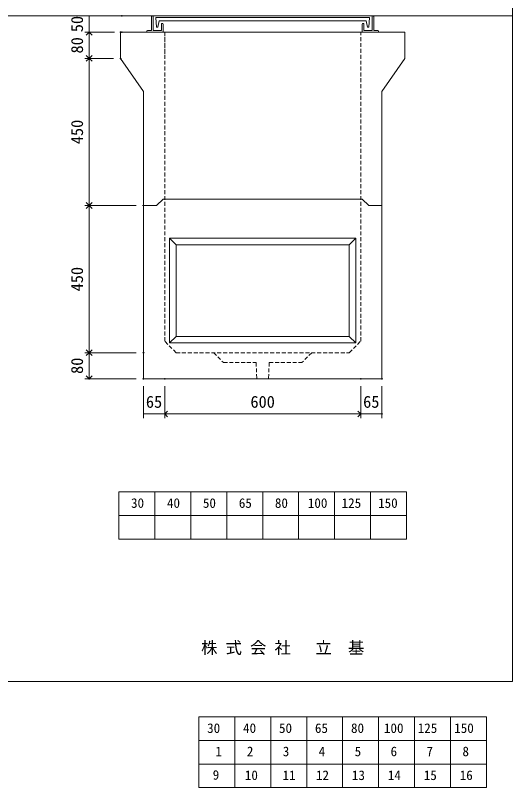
# Model space of a CAD drawing. Units: millimetres, scale not verified. Extents: x -4890 to 18490, y -2300 to 2300.
# Drawn here: x 3368 to 4890, y -2300 to 61 of the extents above; entities that cross this region are included whole.
import ezdxf
from ezdxf.enums import TextEntityAlignment as Align

# ---------------------------------------------------------------- set-up
doc = ezdxf.new("R2010")
doc.units = ezdxf.units.MM
doc.header["$LTSCALE"] = 10
doc.header["$PDMODE"] = 32
doc.header["$PDSIZE"] = 2
doc.linetypes.add('DASHED1', pattern=[1.8, 1.2, -0.6])
doc.layers.add('0-1_Defpoints', color=7, linetype='Continuous')
for name, color, linetype, lineweight in [('0-2_waku', 7, 'Continuous', 18), ('0-3_gaikei', 7, 'Continuous', 18), ('0-4_kakure', 7, 'DASHED1', 5), ('0-5_sunpou', 7, 'Continuous', 5), ('0-9_uchigawa', 6, 'Continuous', 18), ('0-B_futa', 3, 'Continuous', 18), ('0-C_GL', 4, 'Continuous', 18), ('0-E_文字１', 7, 'Continuous', 18), ('1-5_文字２', 7, 'Continuous', 5)]:
    doc.layers.add(name, color=color, linetype=linetype, lineweight=lineweight)
doc.styles.add('ＭＳ ゴシック', font='')
doc.styles.get('ＭＳ ゴシック').set_extended_font_data('MS Gothic')

# ---------------------------------------------------------------- blocks, each defined once
blk = doc.blocks.new('D65')
at = {"layer": '0-1_Defpoints'}
for p in [(5207.32, 1154.36), (5272.32, 1154.36), (5272.32, 1046.89)]:
    blk.add_point(p, dxfattribs=at)
at = {"layer": '0-5_sunpou'}
for p, q in [((5207.32, 1132.36), (5207.32, 1033.89)), ((5272.32, 1132.36), (5272.32, 1033.89)), ((5207.32, 1046.89), (5272.32, 1046.89))]:
    blk.add_line(p, q, dxfattribs=at)
at = {"layer": '0-5_sunpou', "style": 'ＭＳ ゴシック'}
blk.add_text('65', height=36.66, dxfattribs=at).set_placement((5214.82, 1054.89), align=Align.BOTTOM_LEFT)
blk = doc.blocks.new('_Open90')
at = {"layer": '0-5_sunpou'}
blk.add_line((0, 0), (-1, 0), dxfattribs=at)
blk.add_lwpolyline([(-0.5, 0.5), (0, 0), (-0.5, -0.5)], dxfattribs=at)
blk = doc.blocks.new('D66')
at = {"layer": '0-1_Defpoints'}
for p in [(5272.32, 1154.36), (5872.32, 1154.36), (5872.32, 1046.89)]:
    blk.add_point(p, dxfattribs=at)
at = {"layer": '0-5_sunpou'}
for p, q in [((5272.32, 1132.36), (5272.32, 1033.89)), ((5872.32, 1132.36), (5872.32, 1033.89)), ((5290.32, 1046.89), (5854.32, 1046.89))]:
    blk.add_line(p, q, dxfattribs=at)
at = {"layer": '0-5_sunpou', "xscale": 18, "yscale": 18, "rotation": 180}
blk.add_blockref('_Open90', (5272.32, 1046.89), dxfattribs=at)
at = {"layer": '0-5_sunpou', "xscale": 18, "yscale": 18}
blk.add_blockref('_Open90', (5872.32, 1046.89), dxfattribs=at)
at = {"layer": '0-5_sunpou', "style": 'ＭＳ ゴシック'}
blk.add_text('600', height=36.66, dxfattribs=at).set_placement((5534.82, 1054.89), align=Align.BOTTOM_LEFT)
blk = doc.blocks.new('D67')
at = {"layer": '0-1_Defpoints'}
for p in [(5872.32, 1154.36), (5937.32, 1154.36), (5937.32, 1046.89)]:
    blk.add_point(p, dxfattribs=at)
at = {"layer": '0-5_sunpou'}
for p, q in [((5872.32, 1132.36), (5872.32, 1033.89)), ((5937.32, 1132.36), (5937.32, 1033.89)), ((5872.32, 1046.89), (5937.32, 1046.89))]:
    blk.add_line(p, q, dxfattribs=at)
at = {"layer": '0-5_sunpou', "style": 'ＭＳ ゴシック'}
blk.add_text('65', height=36.66, dxfattribs=at).set_placement((5879.82, 1054.89), align=Align.BOTTOM_LEFT)
blk = doc.blocks.new('D68')
at = {"layer": '0-1_Defpoints'}
for p in [(5137.32, 2214.36), (5041.29, 2134.36), (5137.32, 2134.36)]:
    blk.add_point(p, dxfattribs=at)
at = {"layer": '0-5_sunpou'}
for p, q in [((5115.32, 2214.36), (5028.29, 2214.36)), ((5041.29, 2196.36), (5041.29, 2152.36)), ((5115.32, 2134.36), (5028.29, 2134.36))]:
    blk.add_line(p, q, dxfattribs=at)
at = {"layer": '0-5_sunpou', "xscale": 18, "yscale": 18}
for p, rotation in [((5041.29, 2214.36), 90), ((5041.29, 2134.36), 270)]:
    blk.add_blockref('_Open90', p, dxfattribs=dict(at, rotation=rotation))
at = {"layer": '0-5_sunpou', "style": 'ＭＳ ゴシック'}
blk.add_text('80', height=36.66, rotation=90, dxfattribs=at).set_placement((5033.29, 2149.36), align=Align.BOTTOM_LEFT)
blk = doc.blocks.new('D69')
at = {"layer": '0-1_Defpoints'}
for p in [(5137.32, 2134.36), (5041.29, 1684.36), (5207.32, 1684.36)]:
    blk.add_point(p, dxfattribs=at)
at = {"layer": '0-5_sunpou'}
for p, q in [((5115.32, 2134.36), (5028.29, 2134.36)), ((5041.29, 2116.36), (5041.29, 1702.36)), ((5185.32, 1684.36), (5028.29, 1684.36))]:
    blk.add_line(p, q, dxfattribs=at)
at = {"layer": '0-5_sunpou', "xscale": 18, "yscale": 18}
for p, rotation in [((5041.29, 2134.36), 90), ((5041.29, 1684.36), 270)]:
    blk.add_blockref('_Open90', p, dxfattribs=dict(at, rotation=rotation))
at = {"layer": '0-5_sunpou', "style": 'ＭＳ ゴシック'}
blk.add_text('450', height=36.66, rotation=90, dxfattribs=at).set_placement((5033.29, 1871.86), align=Align.BOTTOM_LEFT)
blk = doc.blocks.new('D70')
at = {"layer": '0-1_Defpoints'}
for p in [(5207.32, 1684.36), (5041.29, 1234.36), (5207.32, 1234.36)]:
    blk.add_point(p, dxfattribs=at)
at = {"layer": '0-5_sunpou'}
for p, q in [((5185.32, 1684.36), (5028.29, 1684.36)), ((5041.29, 1666.36), (5041.29, 1252.36)), ((5185.32, 1234.36), (5028.29, 1234.36))]:
    blk.add_line(p, q, dxfattribs=at)
at = {"layer": '0-5_sunpou', "xscale": 18, "yscale": 18}
for p, rotation in [((5041.29, 1684.36), 90), ((5041.29, 1234.36), 270)]:
    blk.add_blockref('_Open90', p, dxfattribs=dict(at, rotation=rotation))
at = {"layer": '0-5_sunpou', "style": 'ＭＳ ゴシック'}
blk.add_text('450', height=36.66, rotation=90, dxfattribs=at).set_placement((5033.29, 1421.86), align=Align.BOTTOM_LEFT)
blk = doc.blocks.new('D71')
at = {"layer": '0-1_Defpoints'}
for p in [(5207.32, 1234.36), (5041.29, 1154.36), (5207.32, 1154.36)]:
    blk.add_point(p, dxfattribs=at)
at = {"layer": '0-5_sunpou'}
for p, q in [((5185.32, 1234.36), (5028.29, 1234.36)), ((5041.29, 1216.36), (5041.29, 1172.36)), ((5185.32, 1154.36), (5028.29, 1154.36))]:
    blk.add_line(p, q, dxfattribs=at)
at = {"layer": '0-5_sunpou', "xscale": 18, "yscale": 18}
for p, rotation in [((5041.29, 1234.36), 90), ((5041.29, 1154.36), 270)]:
    blk.add_blockref('_Open90', p, dxfattribs=dict(at, rotation=rotation))
at = {"layer": '0-5_sunpou', "style": 'ＭＳ ゴシック'}
blk.add_text('80', height=36.66, rotation=90, dxfattribs=at).set_placement((5033.29, 1169.36), align=Align.BOTTOM_LEFT)
blk = doc.blocks.new('D72')
at = {"layer": '0-1_Defpoints'}
for p in [(5141.05, 2264.36), (5041.29, 2214.36), (5141.05, 2214.36)]:
    blk.add_point(p, dxfattribs=at)
at = {"layer": '0-5_sunpou'}
for p, q in [((5119.05, 2264.36), (5028.29, 2264.36)), ((5041.29, 2264.36), (5041.29, 2214.36)), ((5119.05, 2214.36), (5028.29, 2214.36))]:
    blk.add_line(p, q, dxfattribs=at)
at = {"layer": '0-5_sunpou', "style": 'ＭＳ ゴシック'}
blk.add_text('50', height=36.66, rotation=90, dxfattribs=at).set_placement((5033.29, 2214.36), align=Align.BOTTOM_LEFT)

msp = doc.modelspace()

# ---------------------------------------------------------------- linework, layer by layer
at = {"layer": '0-2_waku'}
for p, q in [((4889.94, 2299.74), (4889.94, -1975.26)), ((4889.94, 2299.74), (4889.94, -1975.26)), ((3684.94, -1396.26), (3684.94, -1540.26)), ((3684.94, -1396.26), (3684.94, -1540.26)), ((3684.94, -1396.26), (3684.94, -1540.26)), ((3684.94, -1396.26), (3684.94, -1540.26)), ((3684.94, -1396.26), (4564.94, -1396.26)), ((3794.94, -1396.26), (3794.94, -1540.26)), ((3904.94, -1396.26), (3904.94, -1540.26)), ((3904.94, -1396.26), (3904.94, -1540.26)), ((4014.94, -1396.26), (4014.94, -1540.26)), ((4124.94, -1396.26), (4124.94, -1540.26)), ((4234.94, -1396.26), (4234.94, -1540.26)), ((4344.94, -1396.26), (4344.94, -1540.26)), ((4454.94, -1396.26), (4454.94, -1540.26)), ((4564.94, -1396.26), (4564.94, -1540.26)), ((3684.94, -1468.26), (4564.94, -1468.26)), ((3684.94, -1540.26), (4564.94, -1540.26)), ((-1230.06, -1975.26), (4889.94, -1975.26)), ((-1230.06, -1975.26), (4889.94, -1975.26))]:
    msp.add_line(p, q, dxfattribs=at)
at = {"layer": '0-3_gaikei'}
for p, q in [((3689.94, 9.74), (3689.94, -70.26)), ((3689.94, 9.74), (4559.94, 9.74)), ((4547.94, 9.74), (4437.94, 9.74)), ((4559.94, 9.74), (4559.94, -70.26)), ((3759.94, -171.26), (3689.94, -70.26)), ((4489.94, -171.26), (4559.94, -70.26)), ((3759.94, -1050.26), (3759.94, -171.26)), ((4489.94, -171.26), (4489.94, -220.26)), ((4489.94, -1050.26), (4489.94, -171.26)), ((3819.94, -501.26), (3799.94, -520.26)), ((3819.94, -501.26), (3799.94, -520.26)), ((3819.94, -501.26), (3799.94, -520.26)), ((3819.94, -501.26), (4429.94, -501.26)), ((4449.94, -520.26), (4429.94, -501.26)), ((3759.94, -520.26), (3799.94, -520.26)), ((3759.94, -520.26), (3799.94, -520.26)), ((3759.94, -520.26), (3799.94, -520.26)), ((4449.94, -520.26), (4489.94, -520.26)), ((4489.94, -520.26), (4449.94, -520.26)), ((4489.94, -520.26), (4449.94, -520.26)), ((4489.94, -520.26), (4449.94, -520.26)), ((3759.94, -1050.26), (4489.94, -1050.26)), ((3759.94, -1050.26), (4489.94, -1050.26)), ((3759.94, -1050.26), (4489.94, -1050.26))]:
    msp.add_line(p, q, dxfattribs=at)
for points in [[(4449.94, -520.26), (4429.94, -501.26), (4449.94, -520.26)], [(4449.94, -520.26), (4489.94, -520.26), (4449.94, -520.26)]]:
    msp.add_lwpolyline(points, dxfattribs=at)
at = {"layer": '0-4_kakure'}
for p, q in [((3824.94, 9.74), (3824.94, -70.26)), ((3824.94, -935.26), (3824.94, 9.74)), ((4424.94, -935.26), (4424.94, 9.74)), ((3859.94, -970.26), (3824.94, -935.26)), ((4389.94, -970.26), (4424.94, -935.26)), ((3859.94, -970.26), (4389.94, -970.26)), ((3974.94, -970.26), (4004.94, -1000.26)), ((4274.94, -970.26), (4244.94, -1000.26)), ((4144.94, -1000.26), (4142.94, -1050.26)), ((4144.94, -1000.26), (4244.94, -1000.26))]:
    msp.add_line(p, q, dxfattribs=at)
msp.add_lwpolyline([(4004.94, -1000.26), (4104.94, -1000.26), (4106.94, -1050.26)], dxfattribs=at)
at = {"layer": '0-9_uchigawa'}
for p, q in [((3839.94, -620.26), (3839.94, -940.26)), ((3839.94, -620.26), (4409.94, -620.26)), ((3839.94, -620.26), (3859.94, -640.26)), ((4389.94, -640.26), (4409.94, -620.26)), ((4409.94, -620.26), (4409.94, -940.26)), ((3859.94, -640.26), (3859.94, -920.26)), ((3859.94, -640.26), (3859.94, -920.26)), ((3859.94, -640.26), (4389.94, -640.26)), ((4389.94, -640.26), (4389.94, -920.26)), ((4389.94, -640.26), (4389.94, -920.26)), ((3839.94, -940.26), (3859.94, -920.26)), ((3859.94, -920.26), (4124.94, -920.26)), ((4124.94, -920.26), (4389.94, -920.26)), ((4409.94, -940.26), (4389.94, -920.26)), ((3839.94, -940.26), (4124.94, -940.26)), ((4124.94, -940.26), (4409.94, -940.26))]:
    msp.add_line(p, q, dxfattribs=at)
at = {"layer": '0-B_futa'}
for p, q in [((3784.94, 57.74), (3784.94, 14.74)), ((3786.94, 59.74), (3789.94, 59.74)), ((3789.94, 59.74), (3789.94, 14.74)), ((3797.76, 55.24), (4452.09, 55.24)), ((3797.76, 55.24), (3800.24, 25.24)), ((4452.09, 55.24), (4449.84, 25.24)), ((4459.94, 59.74), (4459.94, 14.74)), ((4459.94, 59.74), (4462.94, 59.74)), ((4464.94, 57.74), (4464.94, 14.74)), ((3800.24, 25.24), (3803.96, 25.24)), ((3808.27, 44.24), (3803.96, 25.24)), ((3808.27, 44.24), (4441.61, 44.24)), ((3814.94, 34.74), (3814.94, 14.74)), ((3816.94, 36.74), (3817.94, 36.74)), ((3819.94, 34.74), (3819.94, 9.74)), ((4429.94, 34.74), (4429.94, 9.74)), ((4432.94, 36.74), (4431.94, 36.74)), ((4434.94, 34.74), (4434.94, 14.74)), ((4441.61, 44.24), (4445.93, 25.24)), ((4449.84, 25.24), (4445.93, 25.24)), ((3769.94, 12.74), (3769.94, 11.74)), ((3771.94, 14.74), (3784.94, 14.74)), ((3819.94, 9.74), (3771.94, 9.74)), ((3789.94, 14.74), (3814.94, 14.74)), ((4429.94, 9.74), (4477.94, 9.74)), ((4459.94, 14.74), (4434.94, 14.74)), ((4477.94, 14.74), (4464.94, 14.74)), ((4479.94, 12.74), (4479.94, 11.74))]:
    msp.add_line(p, q, dxfattribs=at)
for centre, start, end in [((3786.94, 57.74), 90, 180), ((4462.94, 57.74), 0, 90), ((3816.94, 34.74), 90, 180), ((3817.94, 34.74), 0, 90), ((4431.94, 34.74), 90, 180), ((4432.94, 34.74), 0, 90), ((3771.94, 12.74), 90, 180), ((3771.94, 11.74), 180, 270), ((4477.94, 12.74), 0, 90), ((4477.94, 11.74), 270, 0)]:
    msp.add_arc(centre, 2, start, end, dxfattribs=at)
at = {"layer": '0-C_GL'}
msp.add_line((-1230.06, 59.74), (4889.94, 59.74), dxfattribs=at)
at = {"layer": '1-5_文字２'}
for p, q in [((3929.76, -2084.08), (3929.76, -2228.08)), ((3929.76, -2084.08), (3929.76, -2228.08)), ((3929.76, -2084.08), (3929.76, -2228.08)), ((3929.76, -2084.08), (3929.76, -2228.08)), ((3929.76, -2084.08), (4809.76, -2084.08)), ((3929.76, -2084.08), (3929.76, -2228.08)), ((3929.76, -2084.08), (3929.76, -2228.08)), ((3929.76, -2084.08), (3929.76, -2228.08)), ((3929.76, -2084.08), (3929.76, -2228.08)), ((3929.76, -2084.08), (4809.76, -2084.08)), ((4039.76, -2084.08), (4039.76, -2228.08)), ((4039.76, -2084.08), (4039.76, -2228.08)), ((4149.76, -2084.08), (4149.76, -2228.08)), ((4149.76, -2084.08), (4149.76, -2228.08)), ((4149.76, -2084.08), (4149.76, -2228.08)), ((4149.76, -2084.08), (4149.76, -2228.08)), ((4259.76, -2084.08), (4259.76, -2228.08)), ((4259.76, -2084.08), (4259.76, -2228.08)), ((4369.76, -2084.08), (4369.76, -2228.08)), ((4369.76, -2084.08), (4369.76, -2228.08)), ((4479.76, -2084.08), (4479.76, -2228.08)), ((4479.76, -2084.08), (4479.76, -2228.08)), ((4589.76, -2084.08), (4589.76, -2228.08)), ((4589.76, -2084.08), (4589.76, -2228.08)), ((4699.76, -2084.08), (4699.76, -2228.08)), ((4699.76, -2084.08), (4699.76, -2228.08)), ((4809.76, -2084.08), (4809.76, -2228.08)), ((4809.76, -2084.08), (4809.76, -2228.08)), ((3929.76, -2156.08), (4809.76, -2156.08)), ((3929.76, -2156.08), (4809.76, -2156.08)), ((3929.76, -2228.08), (4809.76, -2228.08)), ((3929.76, -2228.08), (4809.76, -2228.08)), ((3929.76, -2228.08), (3929.76, -2300.08)), ((3929.76, -2228.08), (3929.76, -2300.08)), ((3929.76, -2228.08), (3929.76, -2300.08)), ((3929.76, -2228.08), (3929.76, -2300.08)), ((3929.76, -2228.08), (4809.76, -2228.08)), ((3929.76, -2228.08), (3929.76, -2300.08)), ((3929.76, -2228.08), (3929.76, -2300.08)), ((3929.76, -2228.08), (3929.76, -2300.08)), ((3929.76, -2228.08), (3929.76, -2300.08)), ((3929.76, -2228.08), (4809.76, -2228.08)), ((4039.76, -2228.08), (4039.76, -2300.08)), ((4039.76, -2228.08), (4039.76, -2300.08)), ((4149.76, -2228.08), (4149.76, -2300.08)), ((4149.76, -2228.08), (4149.76, -2300.08)), ((4149.76, -2228.08), (4149.76, -2300.08)), ((4149.76, -2228.08), (4149.76, -2300.08)), ((4259.76, -2228.08), (4259.76, -2300.08)), ((4259.76, -2228.08), (4259.76, -2300.08)), ((4369.76, -2228.08), (4369.76, -2300.08)), ((4369.76, -2228.08), (4369.76, -2300.08)), ((4479.76, -2228.08), (4479.76, -2300.08)), ((4479.76, -2228.08), (4479.76, -2300.08)), ((4589.76, -2228.08), (4589.76, -2300.08)), ((4589.76, -2228.08), (4589.76, -2300.08)), ((4699.76, -2228.08), (4699.76, -2300.08)), ((4699.76, -2228.08), (4699.76, -2300.08)), ((4809.76, -2228.08), (4809.76, -2300.08)), ((4809.76, -2228.08), (4809.76, -2300.08)), ((3929.76, -2300.08), (4809.76, -2300.08)), ((3929.76, -2300.08), (4809.76, -2300.08))]:
    msp.add_line(p, q, dxfattribs=at)

# ---------------------------------------------------------------- block references
at = {"layer": '0-5_sunpou'}
for name in ['D72', 'D68', 'D69', 'D70', 'D71', 'D65', 'D66', 'D67']:
    msp.add_blockref(name, (-1447.37, -2204.62), dxfattribs=at)

# ---------------------------------------------------------------- texts
at = {"layer": '0-E_文字１', "style": 'ＭＳ ゴシック'}
for s, height, p in [('30', 29.33, (3721.95, -1453.51)), ('40', 29.33, (3831.95, -1453.51)), ('50', 29.33, (3941.95, -1453.51)), ('65', 29.33, (4051.95, -1453.51)), ('80', 29.33, (4162.36, -1453.51)), ('100', 29.33, (4263.23, -1453.51)), ('125', 29.33, (4366.62, -1453.51)), ('150', 29.33, (4478.38, -1453.51)), ('株 式 会 社 \u3000立\u3000基', 36.66, (3936.48, -1901.62))]:
    msp.add_text(s, height=height, dxfattribs=at).set_placement(p, align=Align.BOTTOM_LEFT)
at = {"layer": '1-5_文字２', "style": 'ＭＳ ゴシック'}
for s, p in [('30', (3954.92, -2141.89)), ('30', (3954.92, -2141.89)), ('40', (4064.92, -2141.89)), ('40', (4064.92, -2141.89)), ('50', (4174.92, -2141.89)), ('50', (4174.92, -2141.89)), ('65', (4284.92, -2141.89)), ('65', (4284.92, -2141.89)), ('80', (4395.33, -2141.89)), ('80', (4395.33, -2141.89)), ('100', (4496.2, -2141.89)), ('100', (4496.2, -2141.89)), ('125', (4599.59, -2141.89)), ('125', (4599.59, -2141.89)), ('150', (4711.35, -2141.89)), ('150', (4711.35, -2141.89)), ('1', (3980.06, -2212.93)), ('2', (4076.5, -2212.93)), ('3', (4186.5, -2212.93)), ('4', (4296.5, -2212.93)), ('5', (4406.5, -2212.93)), ('6', (4516.5, -2212.93)), ('7', (4626.5, -2212.93)), ('8', (4736.5, -2212.93)), ('9', (3972, -2284.93)), ('10', (4070.41, -2285.89)), ('11', (4185.91, -2285.89)), ('12', (4288.12, -2285.89)), ('13', (4398.12, -2285.89)), ('14', (4508.12, -2285.89)), ('15', (4618.12, -2285.89)), ('16', (4728.12, -2285.89))]:
    msp.add_text(s, height=29.33, dxfattribs=at).set_placement(p, align=Align.BOTTOM_LEFT)

doc.saveas('drawing.dxf')
